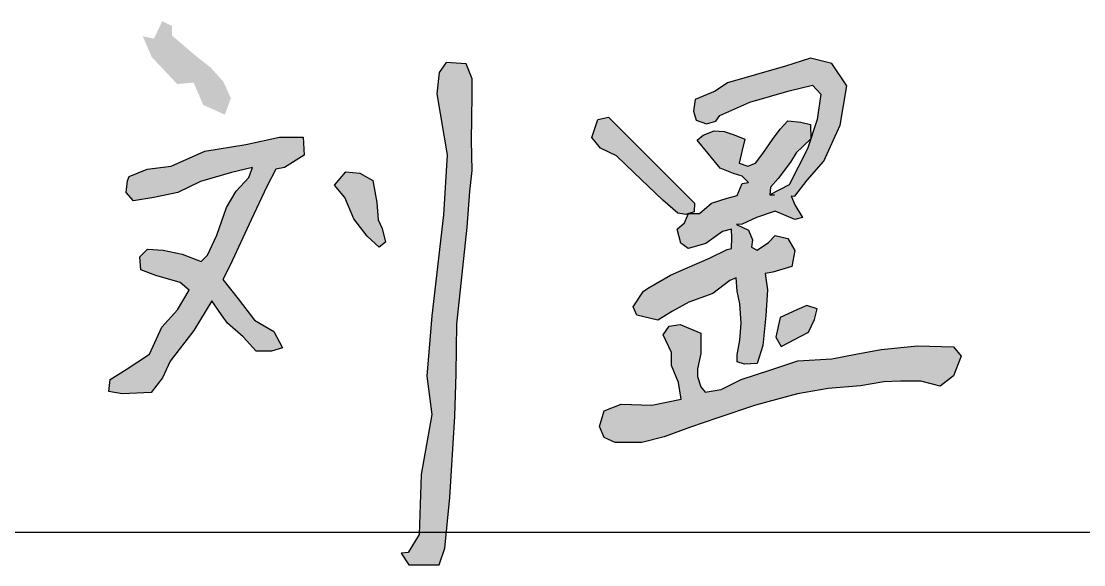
# Model space of a CAD drawing. Extents: x -534 to 560, y 572 to 1344.
# Drawn here: x 512.28 to 534.02, y 766.34 to 777.45 of the extents above; entities that cross this region are included whole.
import ezdxf

# ---------------------------------------------------------------- set-up
doc = ezdxf.new("R2010")
doc.units = 0
doc.header["$LTSCALE"] = 1000
doc.header["$MEASUREMENT"] = 0
doc.layers.add('TK', color=7, linetype='Continuous')
doc.layers.add('外轮廓线', color=2, linetype='Continuous')

# ---------------------------------------------------------------- blocks, each defined once
blk = doc.blocks.new('BFGGFHBDRSGS')
at = {"layer": 'TK', "lineweight": 25}
h = blk.add_hatch(color=4, dxfattribs=at)
h.paths.add_polyline_path([(382553.2, -199950.2), (382553.2, -199924.3), (382544.1, -199900.6), (382512.5, -199898.4), (382501.3, -199914.1), (382497.9, -199947.9), (382513.7, -200043.6), (382508, -200138.2), (382490, -200297), (382482.1, -200391.6), (382490, -200451.8), (382473.1, -200546.4), (382469.7, -200641), (382452.8, -200669.1), (382441.5, -200670.3), (382453.9, -200688.3), (382501.3, -200688.3), (382510.3, -200662.4), (382518.2, -200582.4), (382526.1, -200455.1), (382528.3, -200387.6), (382529.4, -200309.9), (382545.3, -200157.4), (382549.8, -200101.1), (382553.2, -200068.4), (382552.1, -200021.1)])
h.paths.add_polyline_path([(382396.8, -200084.2), (382376.7, -200072.3), (382354.7, -200070.4), (382336.5, -200091.1), (382352.8, -200110.5), (382367.3, -200144.4), (382388, -200171.4), (382406.8, -200188.9), (382416.9, -200180.8), (382411.8, -200159.4), (382405.6, -200145.6), (382403.1, -200118.7)])
h.paths.add_polyline_path([(382197.2, -200027.3), (382132.6, -200037.9), (382079.7, -200061.4), (382042.1, -200066.1), (382013.9, -200077.8), (382010.9, -200084.3), (382008.8, -200102.8), (382020.4, -200116), (382052.5, -200110.8), (382090.4, -200102.8), (382126.1, -200085.3), (382174.9, -200071.5), (382207.7, -200063.5), (382201.8, -200079.5), (382182.1, -200100.9), (382166.8, -200126.4), (382151.5, -200170), (382137, -200201.3), (382126.8, -200211.5), (382096.9, -200199.8), (382067, -200193.3), (382042.3, -200191.8), (382030.6, -200204.2), (382032.1, -200224.6), (382055.4, -200233.3), (382094, -200244.2), (382107.8, -200256.6), (382089.6, -200287.2), (382064.9, -200314.8), (382045.6, -200357.3), (382008.8, -200381), (381984, -200397), (381981.8, -200416), (382002.9, -200419.6), (382048.1, -200417.4), (382066.3, -200394.1), (382078, -200367.9), (382115.2, -200319.8), (382143.6, -200273.2), (382158.9, -200295), (382168.3, -200308.1), (382193.1, -200329.9), (382213.5, -200352.5), (382237.5, -200352.5), (382255, -200347.4), (382241.2, -200321.2), (382210.6, -200303.6), (382185.1, -200270.1), (382161, -200239.5), (382172.7, -200217), (382205.5, -200145.7), (382230.2, -200093.3), (382244.2, -200066.1), (382258.3, -200063.7), (382289, -200044.3), (382287.4, -200015.6), (382250.1, -200015.6)])
h.paths.add_polyline_path([(382095, -199867.7), (382080.9, -199856), (382080.9, -199840.7), (382065.7, -199833.4), (382052.7, -199860.7), (382035.1, -199857.1), (382049.2, -199890), (382075, -199917), (382089.1, -199932.3), (382115, -199929.9), (382130.2, -199965.1), (382164.3, -199980.4), (382173.7, -199954.6), (382162, -199928.7), (382142, -199906.4), (382113.8, -199884.1)])
blk.add_hatch(color=4, dxfattribs=at).paths.add_polyline_path([(383034.9, -200080.8), (383054, -200055), (383062.9, -200040.7), (383086.2, -200018.4), (383085.4, -199995.7), (383070.4, -199992.3), (383049.9, -199990.2), (383037.8, -200003.4), (383026, -200019.7), (383010.4, -200041.5), (382998.8, -200056.5), (382987.2, -200061.2), (382973.5, -200056.5), (382978.3, -200036), (382982.4, -200019), (382965.4, -200012.2), (382949.7, -200006.7), (382934, -200006.1), (382916.9, -200012.9), (382907.4, -200020.4), (382924.4, -200041.5), (382943.5, -200064.6), (382964.7, -200072.8), (382978.3, -200076.9), (382987.9, -200087.1), (382978.3, -200088.5), (382970.1, -200107.6), (382954.4, -200111.7), (382929.9, -200119.8), (382910.8, -200136), (382893.7, -200136), (382887.6, -200150.5), (382876, -200160.7), (382881.5, -200182.5), (382893.1, -200190.7), (382921, -200183.2), (382946.9, -200164.1), (382961.3, -200160.7), (382961.9, -200174.3), (382961.3, -200190.7), (382954.4, -200192.7), (382926.5, -200206.3), (382891.7, -200221.3), (382865.1, -200232.9), (382831.7, -200252), (382822.9, -200258.1), (382806.5, -200282.6), (382812.6, -200295.6), (382845.4, -200303.8), (382868.5, -200289.5), (382894.4, -200275.2), (382931.9, -200261.5), (382958.5, -200241.1), (382968.8, -200237), (382970.1, -200258.1), (382974.2, -200277.9), (382976.3, -200308.5), (382974.2, -200335.1), (382970.1, -200358.3), (382970.1, -200369.2), (382981.7, -200372.6), (383001.5, -200371.9), (383010.4, -200343.3), (383015.1, -200296.3), (383017.9, -200256.1), (383014.2, -200230.3), (383026.2, -200228.2), (383056.4, -200219.2), (383060.7, -200194.1), (383050.1, -200175.4), (383030, -200170.3), (383019.4, -200181.3), (383001.9, -200193.3), (382992.5, -200189), (382994.2, -200177.1), (382987.8, -200162.2), (382969.1, -200153.2), (382978, -200152.4), (383000.6, -200142.2), (383030, -200132.4), (383060.7, -200145.1), (383073.1, -200142.2), (383060.9, -200122.1), (383055.4, -200108.1), (383060.8, -200108.4), (383080.3, -200083.4), (383106.6, -200053.7), (383132.2, -199996.9), (383142.6, -199935.2), (383119.1, -199899.9), (383085.8, -199891.6), (383046.3, -199904.1), (382954.8, -199930.4), (382935.4, -199943.5), (382904.2, -199956.7), (382901.4, -199974.7), (382905.6, -199989.2), (382922.2, -199994.8), (382936.8, -199990.6), (382943, -199981.6), (382990.1, -199960.9), (383051.8, -199942.8), (383088.6, -199933.8), (383101.7, -199948.4), (383096.2, -199987.9), (383080.9, -200034.3), (383052.2, -200090.6), (383021.7, -200106.3), (383022.7, -200094.5)])
h = blk.add_hatch(color=4, dxfattribs=at)
h.paths.add_polyline_path([(382853.2, -200114.9), (382876.9, -200135.2), (382889.6, -200137.4), (382902.8, -200133), (382903, -200119.4), (382840.9, -200057.4), (382767.6, -199984.1), (382750.9, -199987.9), (382741.5, -200016.5), (382755.3, -200033), (382780.6, -200045.1), (382807.6, -200071.4)])
h.paths.add_polyline_path([(383037.7, -200299.4), (383030.8, -200330.3), (383039.4, -200344.9), (383082.4, -200322.6), (383091.8, -200302.8), (383096.1, -200285.7), (383079.8, -200280.5), (383064.3, -200287.4)])
h.paths.add_polyline_path([(382882.3, -200428.1), (382835.9, -200437.5), (382787.8, -200435.8), (382761.2, -200446.1), (382753.4, -200471), (382761.2, -200488.2), (382778.3, -200495.9), (382820.4, -200495.9), (382855.6, -200487.3), (382896.9, -200471.9), (382939.8, -200457.3), (382999.1, -200437.5), (383065.2, -200419.5), (383113.3, -200410.9), (383164, -200406.7), (383200.9, -200400.6), (383227.5, -200399.8), (383259.3, -200399.8), (383289.4, -200407.5), (383310.8, -200391.2), (383322.8, -200360.3), (383310.8, -200345.7), (383254.1, -200344), (383196.6, -200350), (383157.1, -200356.9), (383119.3, -200364.6), (383065.4, -200367.7), (383023.1, -200381.8), (382976.7, -200397.2), (382945, -200412.7), (382920, -200416.9), (382913.2, -200408.4), (382908, -200392.1), (382908, -200380.1), (382913.2, -200356), (382913.2, -200337.1), (382913.2, -200324.3), (382880.5, -200310.5), (382863.4, -200313.1), (382853.9, -200326.8), (382866.8, -200354.3), (382866.8, -200374.9), (382878, -200401.5)])
at = {"layer": 'TK'}
blk.add_line((376484, -200637.1), (384484, -200637.1), dxfattribs=at)
at = {"layer": 'TK', "color": 4, "lineweight": 25}
for points in [[(382544.1, -199900.6), (382512.5, -199898.4), (382501.3, -199914.1), (382497.9, -199947.9), (382513.7, -200043.6), (382508, -200138.2), (382490, -200297), (382482.1, -200391.6), (382490, -200451.8), (382473.1, -200546.4), (382469.7, -200641), (382452.8, -200669.1), (382441.5, -200670.3), (382453.9, -200688.3), (382501.3, -200688.3), (382510.3, -200662.4), (382518.2, -200582.4), (382526.1, -200455.1), (382528.3, -200387.6), (382529.4, -200309.9), (382545.3, -200157.4), (382549.8, -200101.1), (382553.2, -200068.4), (382552.1, -200021.1), (382553.2, -199950.2), (382553.2, -199924.3), (382544.1, -199900.6)], [(383055.4, -200108.1), (383060.8, -200108.4), (383080.3, -200083.4), (383106.6, -200053.7), (383132.2, -199996.9), (383142.6, -199935.2), (383119.1, -199899.9), (383085.8, -199891.6), (383046.3, -199904.1), (382954.8, -199930.4), (382935.4, -199943.5), (382904.2, -199956.7), (382901.4, -199974.7), (382905.6, -199989.2), (382922.2, -199994.8), (382936.8, -199990.6), (382943, -199981.6)], [(382943, -199981.6), (382990.1, -199960.9), (383051.8, -199942.8), (383088.6, -199933.8), (383101.7, -199948.4), (383096.2, -199987.9), (383080.9, -200034.3), (383052.2, -200090.6), (383021.7, -200106.3), (383028.9, -200106.7)], [(382767.6, -199984.1), (382840.9, -200057.4), (382903, -200119.4), (382902.8, -200133), (382889.6, -200137.4), (382876.9, -200135.2), (382853.2, -200114.9), (382807.6, -200071.4), (382780.6, -200045.1), (382755.3, -200033), (382741.5, -200016.5), (382750.9, -199987.9), (382767.6, -199984.1)], [(383055.4, -200108.1), (383060.9, -200122.1), (383073.1, -200142.2), (383060.7, -200145.1), (383030, -200132.4), (383000.6, -200142.2), (382978, -200152.4), (382969.1, -200153.2), (382987.8, -200162.2), (382994.2, -200177.1), (382992.5, -200189), (383001.9, -200193.3), (383019.4, -200181.3), (383030, -200170.3), (383050.1, -200175.4), (383060.7, -200194.1), (383056.4, -200219.2), (383026.2, -200228.2), (383014.2, -200230.3), (383017.9, -200256.1), (383015.1, -200296.3), (383010.4, -200343.3), (383001.5, -200371.9), (382981.7, -200372.6), (382970.1, -200369.2), (382970.1, -200358.3), (382974.2, -200335.1), (382976.3, -200308.5), (382974.2, -200277.9), (382970.1, -200258.1), (382968.8, -200237), (382958.5, -200241.1), (382931.9, -200261.5), (382894.4, -200275.2), (382868.5, -200289.5), (382845.4, -200303.8), (382812.6, -200295.6), (382806.5, -200282.6), (382822.9, -200258.1), (382831.7, -200252), (382865.1, -200232.9), (382891.7, -200221.3), (382926.5, -200206.3), (382954.4, -200192.7), (382961.3, -200190.7), (382961.9, -200174.3), (382961.3, -200160.7), (382961.3, -200160.7), (382946.9, -200164.1), (382921, -200183.2), (382893.1, -200190.7), (382881.5, -200182.5), (382876, -200160.7), (382887.6, -200150.5), (382893.7, -200136), (382910.8, -200136), (382929.9, -200119.8), (382954.4, -200111.7), (382970.1, -200107.6), (382978.3, -200088.5), (382987.9, -200087.1), (382978.3, -200076.9), (382964.7, -200072.8), (382943.5, -200064.6), (382924.4, -200041.5), (382907.4, -200020.4), (382916.9, -200012.9), (382934, -200006.1), (382949.7, -200006.7), (382965.4, -200012.2), (382982.4, -200019), (382978.3, -200036), (382973.5, -200056.5), (382987.2, -200061.2), (382998.8, -200056.5), (383010.4, -200041.5), (383026, -200019.7), (383037.8, -200003.4), (383049.9, -199990.2), (383070.4, -199992.3), (383085.4, -199995.7), (383086.2, -200018.4), (383062.9, -200040.7), (383054, -200055), (383034.9, -200080.8), (383022.7, -200094.5), (383021.7, -200106.3)], [(382013.9, -200077.8), (382042.1, -200066.1), (382079.7, -200061.4), (382132.6, -200037.9), (382197.2, -200027.3), (382250.1, -200015.6), (382287.4, -200015.6), (382289, -200044.3), (382258.3, -200063.7), (382244.2, -200066.1)], [(382244.2, -200066.1), (382230.2, -200093.3), (382205.5, -200145.7), (382172.7, -200217), (382161, -200239.5), (382185.1, -200270.1), (382210.6, -200303.6), (382241.2, -200321.2), (382255, -200347.4), (382237.5, -200352.5), (382213.5, -200352.5), (382193.1, -200329.9), (382168.3, -200308.1), (382158.9, -200295), (382143.6, -200273.2), (382115.2, -200319.8), (382078, -200367.9), (382066.3, -200394.1), (382048.1, -200417.4), (382002.9, -200419.6), (381981.8, -200416), (381984, -200397), (382008.8, -200381), (382045.6, -200357.3), (382064.9, -200314.8), (382089.6, -200287.2), (382107.8, -200256.6), (382094, -200244.2), (382055.4, -200233.3), (382032.1, -200224.6), (382030.6, -200204.2), (382042.3, -200191.8), (382067, -200193.3), (382096.9, -200199.8), (382126.8, -200211.5), (382137, -200201.3), (382151.5, -200170), (382166.8, -200126.4), (382182.1, -200100.9), (382201.8, -200079.5), (382207.7, -200063.5), (382174.9, -200071.5), (382126.1, -200085.3), (382090.4, -200102.8), (382052.5, -200110.8), (382020.4, -200116), (382008.8, -200102.8), (382010.9, -200084.3), (382013.9, -200077.8)], [(382396.8, -200084.2), (382403.1, -200118.7), (382405.6, -200145.6), (382411.8, -200159.4), (382416.9, -200180.8), (382406.8, -200188.9), (382388, -200171.4), (382367.3, -200144.4), (382352.8, -200110.5), (382336.5, -200091.1), (382354.7, -200070.4), (382376.7, -200072.3), (382396.8, -200084.2)], [(383064.3, -200287.4), (383037.7, -200299.4), (383030.8, -200330.3), (383039.4, -200344.9), (383082.4, -200322.6), (383091.8, -200302.8), (383096.1, -200285.7), (383079.8, -200280.5), (383064.3, -200287.4)], [(382880.5, -200310.5), (382913.2, -200324.3), (382913.2, -200337.1), (382913.2, -200356), (382908, -200380.1), (382908, -200392.1), (382913.2, -200408.4), (382920, -200416.9), (382945, -200412.7), (382976.7, -200397.2), (383023.1, -200381.8), (383065.4, -200367.7), (383119.3, -200364.6), (383157.1, -200356.9), (383196.6, -200350), (383254.1, -200344), (383310.8, -200345.7), (383322.8, -200360.3), (383310.8, -200391.2), (383289.4, -200407.5), (383259.3, -200399.8), (383227.5, -200399.8), (383200.9, -200400.6), (383164, -200406.7), (383113.3, -200410.9), (383065.2, -200419.5), (382999.1, -200437.5), (382939.8, -200457.3), (382896.9, -200471.9), (382855.6, -200487.3), (382820.4, -200495.9), (382778.3, -200495.9), (382761.2, -200488.2), (382753.4, -200471), (382761.2, -200446.1), (382787.8, -200435.8), (382835.9, -200437.5), (382882.3, -200428.1), (382878, -200401.5), (382866.8, -200374.9), (382866.8, -200354.3), (382853.9, -200326.8), (382863.4, -200313.1), (382880.5, -200310.5)]]:
    blk.add_lwpolyline(points, dxfattribs=at)
blk = doc.blocks.new('A$C37B82D5D')
at = {"xscale": 1.25, "yscale": 1.25, "zscale": 1.25}
blk.add_blockref('BFGGFHBDRSGS', (-376730, 269546.9), dxfattribs=at)

msp = doc.modelspace()

# ---------------------------------------------------------------- block references
at = {"layer": '外轮廓线', "ltscale": 0.03, "xscale": 0.01040000000011787, "yscale": 0.01040000000011787, "zscale": 0.01040000000024591}
msp.add_blockref('A$C37B82D5D', (-533.694, 571.998), dxfattribs=at)

doc.saveas('drawing.dxf')
